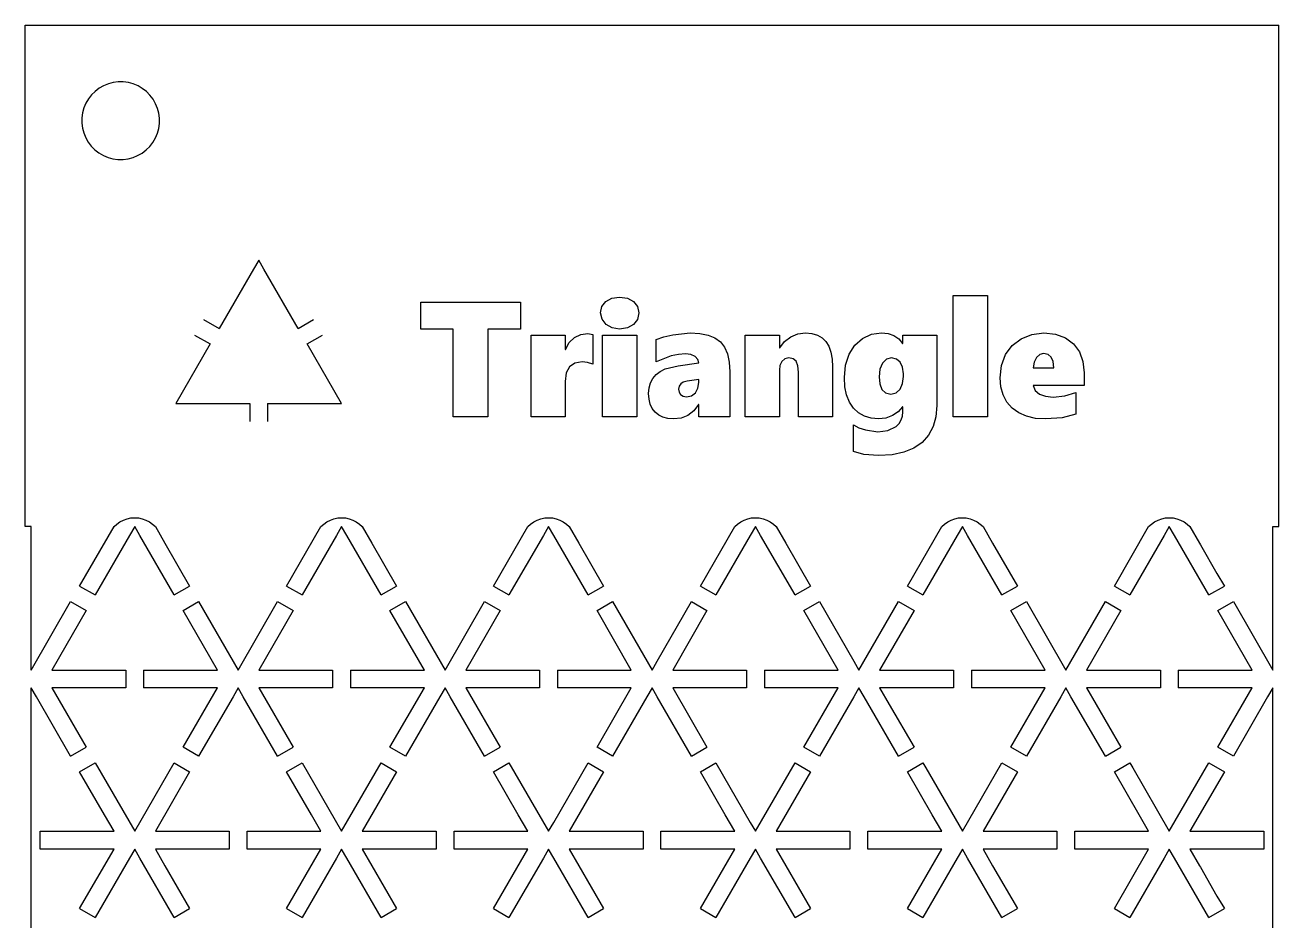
# Model space of a CAD drawing. Extents: x -52 to 52, y -74 to 74.
# Drawn here: x -52.5 to 52.5, y -0.7 to 74.2 of the extents above; entities that cross this region are included whole.
import ezdxf

# ---------------------------------------------------------------- set-up
doc = ezdxf.new("R2010")
doc.units = 0
doc.header["$MEASUREMENT"] = 0
doc.layers.get('0').update_dxf_attribs({"linetype": 'CONTINUOUS'})

msp = doc.modelspace()

# ---------------------------------------------------------------- linework, layer by layer
for p, q in [((-52.47, 74.24), (52.47, 74.24)), ((-52.47, 32.26), (-52.47, 74.24)), ((52.47, 32.26), (52.47, 74.24)), ((-45.5, 69.32), (-45.9, 69.16)), ((-45.09, 69.43), (-45.5, 69.32)), ((-44.67, 69.48), (-45.09, 69.43)), ((-44.25, 69.48), (-44.67, 69.48)), ((-43.83, 69.42), (-44.25, 69.48)), ((-43.42, 69.31), (-43.83, 69.42)), ((-43.02, 69.15), (-43.42, 69.31)), ((-46.91, 68.39), (-47.17, 68.06)), ((-46.61, 68.69), (-46.91, 68.39)), ((-46.27, 68.95), (-46.61, 68.69)), ((-45.9, 69.16), (-46.27, 68.95)), ((-42.66, 68.93), (-43.02, 69.15)), ((-42.32, 68.67), (-42.66, 68.93)), ((-42.02, 68.37), (-42.32, 68.67)), ((-41.76, 68.03), (-42.02, 68.37)), ((-47.55, 67.3), (-47.66, 66.89)), ((-47.38, 67.69), (-47.55, 67.3)), ((-47.17, 68.06), (-47.38, 67.69)), ((-41.55, 67.66), (-41.76, 68.03)), ((-41.39, 67.27), (-41.55, 67.66)), ((-41.28, 66.86), (-41.39, 67.27)), ((-47.66, 66.89), (-47.72, 66.47)), ((-47.72, 66.47), (-47.72, 66.04)), ((-41.23, 66.44), (-41.28, 66.86)), ((-41.23, 66.01), (-41.23, 66.44)), ((-47.72, 66.04), (-47.66, 65.62)), ((-47.66, 65.62), (-47.56, 65.21)), ((-47.56, 65.21), (-47.39, 64.81)), ((-41.56, 64.79), (-41.4, 65.18)), ((-41.4, 65.18), (-41.29, 65.59)), ((-41.29, 65.59), (-41.23, 66.01)), ((-47.39, 64.81), (-47.18, 64.45)), ((-47.18, 64.45), (-46.93, 64.11)), ((-46.93, 64.11), (-46.63, 63.81)), ((-42.34, 63.79), (-42.04, 64.09)), ((-42.04, 64.09), (-41.78, 64.42)), ((-41.78, 64.42), (-41.56, 64.79)), ((-46.63, 63.81), (-46.29, 63.55)), ((-46.29, 63.55), (-45.92, 63.33)), ((-45.92, 63.33), (-45.53, 63.17)), ((-45.53, 63.17), (-45.12, 63.05)), ((-45.12, 63.05), (-44.7, 63)), ((-44.7, 63), (-44.27, 63)), ((-44.27, 63), (-43.85, 63.05)), ((-43.85, 63.05), (-43.44, 63.16)), ((-43.44, 63.16), (-43.05, 63.32)), ((-43.05, 63.32), (-42.68, 63.53)), ((-42.68, 63.53), (-42.34, 63.79)), ((-32.92, 54.57), (-33.36, 53.82)), ((-32.49, 53.82), (-32.92, 54.57)), ((-33.36, 53.82), (-36.23, 48.85)), ((-29.62, 48.85), (-32.49, 53.82)), ((-3.36, 51.38), (-2.71, 51.48)), ((-2.71, 51.48), (-2.06, 51.38)), ((25.22, 41.44), (25.22, 51.6)), ((25.22, 51.6), (28.08, 51.6)), ((28.08, 51.6), (28.08, 41.44)), ((-19.34, 48.79), (-19.34, 51.05)), ((-19.34, 51.05), (-11.02, 51.05)), ((-11.02, 51.05), (-11.02, 48.79)), ((-4.3, 50.15), (-4.19, 50.69)), ((-4.19, 50.69), (-3.86, 51.11)), ((-3.86, 51.11), (-3.36, 51.38)), ((-2.06, 51.38), (-1.55, 51.11)), ((-1.55, 51.11), (-1.22, 50.69)), ((-1.22, 50.69), (-1.11, 50.15)), ((-37.53, 49.6), (-36.23, 48.85)), ((-29.62, 48.85), (-28.32, 49.6)), ((-4.18, 49.62), (-4.3, 50.15)), ((-3.85, 49.19), (-4.18, 49.62)), ((-1.22, 49.61), (-1.55, 49.17)), ((-1.11, 50.15), (-1.22, 49.61)), ((-38.28, 48.3), (-36.98, 47.55)), ((-28.87, 47.55), (-27.57, 48.3)), ((-16.65, 48.79), (-19.34, 48.79)), ((-16.65, 41.44), (-16.65, 48.79)), ((-13.74, 48.79), (-13.74, 41.44)), ((-11.02, 48.79), (-13.74, 48.79)), ((-10.12, 41.44), (-10.12, 48.3)), ((-10.12, 48.3), (-7.27, 48.3)), ((-7.27, 48.3), (-7.27, 47.1)), ((-6.5, 48.08), (-5.97, 48.34)), ((-5.97, 48.34), (-5.37, 48.42)), ((-5.37, 48.42), (-4.96, 48.34)), ((-4.96, 48.34), (-4.96, 45.85)), ((-4.14, 41.44), (-4.14, 48.3)), ((-4.14, 48.3), (-1.28, 48.3)), ((-3.34, 48.9), (-3.85, 49.19)), ((-2.71, 48.8), (-3.34, 48.9)), ((-2.06, 48.89), (-2.71, 48.8)), ((-1.55, 49.17), (-2.06, 48.89)), ((-1.28, 48.3), (-1.28, 41.44)), ((0.99, 48.14), (1.75, 48.32)), ((1.75, 48.32), (3.19, 48.47)), ((3.19, 48.47), (4, 48.42)), ((4, 48.42), (4.7, 48.28)), ((4.7, 48.28), (5.27, 48.05)), ((7.8, 41.44), (7.8, 48.3)), ((7.8, 48.3), (10.66, 48.3)), ((10.66, 48.3), (10.66, 47.23)), ((11.61, 48.15), (12.21, 48.39)), ((12.21, 48.39), (12.86, 48.47)), ((12.86, 48.47), (13.39, 48.43)), ((13.39, 48.43), (13.85, 48.29)), ((13.85, 48.29), (14.23, 48.07)), ((17.62, 48.01), (18.38, 48.36)), ((18.38, 48.36), (19.2, 48.47)), ((19.2, 48.47), (19.76, 48.42)), ((19.76, 48.42), (20.24, 48.25)), ((21, 47.59), (21, 48.3)), ((21, 48.3), (23.85, 48.3)), ((23.85, 48.3), (23.85, 42.39)), ((30.89, 47.99), (31.8, 48.35)), ((31.8, 48.35), (32.79, 48.47)), ((32.79, 48.47), (33.78, 48.37)), ((33.78, 48.37), (34.62, 48.05)), ((-36.98, 47.55), (-39.85, 42.57)), ((-25.99, 42.57), (-28.87, 47.55)), ((-7.24, 47.1), (-6.92, 47.67)), ((-6.92, 47.67), (-6.5, 48.08)), ((0.36, 47.92), (0.99, 48.14)), ((0.36, 46.06), (0.36, 47.92)), ((5.27, 48.05), (5.73, 47.72)), ((5.73, 47.72), (6.07, 47.29)), ((6.07, 47.29), (6.32, 46.72)), ((10.66, 47.23), (10.69, 47.23)), ((10.69, 47.23), (11.09, 47.75)), ((11.09, 47.75), (11.61, 48.15)), ((14.23, 48.07), (14.55, 47.76)), ((14.55, 47.76), (14.8, 47.36)), ((14.8, 47.36), (14.97, 46.87)), ((16.5, 46.7), (16.98, 47.45)), ((16.98, 47.45), (17.62, 48.01)), ((20.24, 48.25), (20.65, 47.98)), ((20.65, 47.98), (20.98, 47.59)), ((20.98, 47.59), (21, 47.59)), ((29.59, 46.67), (30.14, 47.42)), ((30.14, 47.42), (30.89, 47.99)), ((34.62, 48.05), (35.28, 47.56)), ((35.28, 47.56), (35.77, 46.89)), ((-7.27, 47.1), (-7.24, 47.1)), ((1.61, 46.56), (0.36, 46.06)), ((2.21, 46.68), (1.61, 46.56)), ((2.79, 46.72), (2.21, 46.68)), ((3.25, 46.67), (2.79, 46.72)), ((3.6, 46.51), (3.25, 46.67)), ((3.83, 46.26), (3.6, 46.51)), ((3.91, 45.96), (3.83, 46.26)), ((6.32, 46.72), (6.47, 46.04)), ((11.12, 46.31), (10.87, 46.09)), ((11.44, 46.38), (11.12, 46.31)), ((11.81, 46.31), (11.44, 46.38)), ((12.07, 46.1), (11.81, 46.31)), ((14.97, 46.87), (15.08, 46.29)), ((15.08, 46.29), (15.11, 45.63)), ((16.2, 45.78), (16.5, 46.7)), ((19.62, 46.27), (19.29, 45.95)), ((20.06, 46.38), (19.62, 46.27)), ((20.46, 46.29), (20.06, 46.38)), ((20.78, 46.02), (20.46, 46.29)), ((29.26, 45.76), (29.59, 46.67)), ((32.18, 46.41), (31.99, 46.04)), ((32.45, 46.66), (32.18, 46.41)), ((32.78, 46.74), (32.45, 46.66)), ((33.15, 46.67), (32.78, 46.74)), ((33.42, 46.44), (33.15, 46.67)), ((33.58, 46.07), (33.42, 46.44)), ((35.77, 46.89), (36.06, 46.07)), ((-7.18, 45.13), (-7.27, 44.41)), ((-6.91, 45.64), (-7.18, 45.13)), ((-6.47, 45.95), (-6.91, 45.64)), ((-5.85, 46.05), (-6.47, 45.95)), ((-5.4, 45.99), (-5.85, 46.05)), ((-4.96, 45.85), (-5.4, 45.99)), ((0.34, 44.99), (0.69, 45.25)), ((0.69, 45.25), (1.11, 45.47)), ((1.11, 45.47), (2.2, 45.73)), ((2.2, 45.73), (3.91, 45.96)), ((6.47, 46.04), (6.52, 45.22)), ((6.52, 45.22), (6.52, 41.44)), ((10.71, 45.76), (10.66, 45.35)), ((10.66, 45.35), (10.66, 41.44)), ((10.87, 46.09), (10.71, 45.76)), ((12.21, 45.73), (12.07, 46.1)), ((12.26, 45.18), (12.21, 45.73)), ((12.26, 41.44), (12.26, 45.18)), ((15.11, 45.63), (15.11, 41.44)), ((16.1, 44.73), (16.2, 45.78)), ((19.07, 45.45), (19, 44.8)), ((19.29, 45.95), (19.07, 45.45)), ((20.98, 45.61), (20.78, 46.02)), ((21.05, 45.06), (20.98, 45.61)), ((29.15, 44.71), (29.26, 45.76)), ((31.99, 46.04), (31.9, 45.55)), ((31.9, 45.55), (33.63, 45.55)), ((33.63, 45.55), (33.58, 46.07)), ((36.06, 46.07), (36.16, 45.13)), ((36.16, 45.13), (36.16, 44.06)), ((-7.27, 44.41), (-7.27, 41.44)), ((-0.25, 43.87), (-0.13, 44.29)), ((-0.13, 44.29), (0.06, 44.67)), ((0.06, 44.67), (0.34, 44.99)), ((2.4, 44.22), (2.26, 44.02)), ((2.62, 44.36), (2.4, 44.22)), ((2.94, 44.45), (2.62, 44.36)), ((3.91, 44.58), (2.94, 44.45)), ((3.84, 43.84), (3.91, 44.32)), ((3.91, 44.32), (3.91, 44.58)), ((16.15, 43.97), (16.1, 44.73)), ((19, 44.8), (19.06, 44.21)), ((19.06, 44.21), (19.24, 43.75)), ((20.77, 43.76), (20.98, 44.23)), ((20.98, 44.23), (21.05, 44.83)), ((21.05, 44.83), (21.05, 45.06)), ((29.21, 43.95), (29.15, 44.71)), ((-0.29, 43.39), (-0.25, 43.87)), ((-0.25, 42.93), (-0.29, 43.39)), ((2.26, 44.02), (2.22, 43.77)), ((2.22, 43.77), (2.26, 43.51)), ((2.26, 43.51), (2.39, 43.31)), ((2.39, 43.31), (2.61, 43.17)), ((2.61, 43.17), (2.9, 43.13)), ((2.9, 43.13), (3.31, 43.21)), ((3.31, 43.21), (3.63, 43.46)), ((3.63, 43.46), (3.84, 43.84)), ((16.29, 43.29), (16.15, 43.97)), ((16.53, 42.69), (16.29, 43.29)), ((19.24, 43.75), (19.55, 43.46)), ((19.55, 43.46), (20, 43.36)), ((20, 43.36), (20.44, 43.46)), ((20.44, 43.46), (20.77, 43.76)), ((29.4, 43.28), (29.21, 43.95)), ((29.71, 42.69), (29.4, 43.28)), ((31.91, 44.06), (32.08, 43.66)), ((36.16, 44.06), (31.91, 44.06)), ((32.08, 43.66), (32.42, 43.36)), ((32.42, 43.36), (32.93, 43.17)), ((32.93, 43.17), (33.58, 43.11)), ((33.58, 43.11), (34.55, 43.21)), ((34.55, 43.21), (35.47, 43.49)), ((35.47, 43.49), (35.47, 41.68)), ((-39.85, 42.57), (-33.67, 42.57)), ((-33.67, 42.57), (-33.67, 41.07)), ((-32.17, 42.57), (-32.17, 41.07)), ((-32.17, 42.57), (-25.99, 42.57)), ((-0.15, 42.52), (-0.25, 42.93)), ((0.02, 42.16), (-0.15, 42.52)), ((0.26, 41.84), (0.02, 42.16)), ((3.88, 42.48), (3.49, 41.95)), ((3.91, 42.48), (3.88, 42.48)), ((3.91, 41.44), (3.91, 42.48)), ((16.87, 42.19), (16.53, 42.69)), ((17.29, 41.79), (16.87, 42.19)), ((20.98, 42.3), (20.61, 41.88)), ((21, 42.3), (20.98, 42.3)), ((21, 41.88), (21, 42.3)), ((23.85, 42.39), (23.77, 41.46)), ((30.15, 42.19), (29.71, 42.69)), ((30.7, 41.78), (30.15, 42.19)), ((-13.74, 41.44), (-16.65, 41.44)), ((-7.27, 41.44), (-10.12, 41.44)), ((-1.28, 41.44), (-4.14, 41.44)), ((0.57, 41.59), (0.26, 41.84)), ((0.92, 41.41), (0.57, 41.59)), ((1.33, 41.3), (0.92, 41.41)), ((1.79, 41.27), (1.33, 41.3)), ((2.45, 41.34), (1.79, 41.27)), ((3.01, 41.57), (2.45, 41.34)), ((3.49, 41.95), (3.01, 41.57)), ((6.52, 41.44), (3.91, 41.44)), ((10.66, 41.44), (7.8, 41.44)), ((15.11, 41.44), (12.26, 41.44)), ((17.78, 41.5), (17.29, 41.79)), ((18.34, 41.33), (17.78, 41.5)), ((18.97, 41.27), (18.34, 41.33)), ((19.57, 41.34), (18.97, 41.27)), ((20.13, 41.55), (19.57, 41.34)), ((20.61, 41.88), (20.13, 41.55)), ((20.68, 40.9), (20.86, 41.19)), ((20.86, 41.19), (20.97, 41.51)), ((20.97, 41.51), (21, 41.88)), ((23.77, 41.46), (23.54, 40.63)), ((28.08, 41.44), (25.22, 41.44)), ((31.35, 41.5), (30.7, 41.78)), ((32.1, 41.32), (31.35, 41.5)), ((32.95, 41.27), (32.1, 41.32)), ((34.32, 41.37), (32.95, 41.27)), ((35.47, 41.68), (34.32, 41.37)), ((16.86, 38.54), (16.86, 40.78)), ((16.86, 40.78), (17.32, 40.54)), ((17.32, 40.54), (17.86, 40.35)), ((17.86, 40.35), (18.89, 40.19)), ((18.89, 40.19), (19.75, 40.3)), ((19.75, 40.3), (20.43, 40.65)), ((20.43, 40.65), (20.68, 40.9)), ((23.15, 39.92), (22.6, 39.31)), ((23.54, 40.63), (23.15, 39.92)), ((22.6, 39.31), (21.91, 38.83)), ((17.72, 38.31), (16.86, 38.54)), ((18.97, 38.21), (17.72, 38.31)), ((20.09, 38.28), (18.97, 38.21)), ((21.07, 38.48), (20.09, 38.28)), ((21.91, 38.83), (21.07, 38.48)), ((-44.8, 32.48), (-44.53, 32.67)), ((-44.53, 32.67), (-44.24, 32.81)), ((-44.24, 32.81), (-43.94, 32.92)), ((-43.94, 32.92), (-43.62, 32.99)), ((-43.62, 32.99), (-43.3, 33.01)), ((-43.3, 33.01), (-42.98, 32.99)), ((-42.98, 32.99), (-42.66, 32.92)), ((-42.66, 32.92), (-42.36, 32.81)), ((-42.36, 32.81), (-42.07, 32.67)), ((-42.07, 32.67), (-41.81, 32.48)), ((-27.48, 32.48), (-27.21, 32.67)), ((-27.21, 32.67), (-26.92, 32.81)), ((-26.92, 32.81), (-26.62, 32.92)), ((-26.62, 32.92), (-26.3, 32.99)), ((-26.3, 32.99), (-25.98, 33.01)), ((-25.98, 33.01), (-25.66, 32.99)), ((-25.66, 32.99), (-25.34, 32.92)), ((-25.34, 32.92), (-25.04, 32.81)), ((-25.04, 32.81), (-24.75, 32.67)), ((-24.75, 32.67), (-24.49, 32.48)), ((-10.16, 32.48), (-9.89, 32.67)), ((-9.89, 32.67), (-9.6, 32.81)), ((-9.6, 32.81), (-9.3, 32.92)), ((-9.3, 32.92), (-8.98, 32.99)), ((-8.98, 32.99), (-8.66, 33.01)), ((-8.66, 33.01), (-8.34, 32.99)), ((-8.34, 32.99), (-8.02, 32.92)), ((-8.02, 32.92), (-7.72, 32.81)), ((-7.72, 32.81), (-7.43, 32.67)), ((-7.43, 32.67), (-7.16, 32.48)), ((7.16, 32.48), (7.43, 32.67)), ((7.43, 32.67), (7.72, 32.81)), ((7.72, 32.81), (8.02, 32.92)), ((8.02, 32.92), (8.34, 32.99)), ((8.34, 32.99), (8.66, 33.01)), ((8.66, 33.01), (8.98, 32.99)), ((8.98, 32.99), (9.3, 32.92)), ((9.3, 32.92), (9.6, 32.81)), ((9.6, 32.81), (9.89, 32.67)), ((9.89, 32.67), (10.16, 32.48)), ((24.49, 32.48), (24.75, 32.67)), ((24.75, 32.67), (25.04, 32.81)), ((25.04, 32.81), (25.34, 32.92)), ((25.34, 32.92), (25.66, 32.99)), ((25.66, 32.99), (25.98, 33.01)), ((25.98, 33.01), (26.3, 32.99)), ((26.3, 32.99), (26.62, 32.92)), ((26.62, 32.92), (26.92, 32.81)), ((26.92, 32.81), (27.21, 32.67)), ((27.21, 32.67), (27.48, 32.48)), ((41.81, 32.48), (42.07, 32.67)), ((42.07, 32.67), (42.36, 32.81)), ((42.36, 32.81), (42.66, 32.92)), ((42.66, 32.92), (42.98, 32.99)), ((42.98, 32.99), (43.3, 33.01)), ((43.3, 33.01), (43.62, 32.99)), ((43.62, 32.99), (43.94, 32.92)), ((43.94, 32.92), (44.24, 32.81)), ((44.24, 32.81), (44.53, 32.67)), ((44.53, 32.67), (44.8, 32.48)), ((-51.96, 32.26), (-52.47, 32.26)), ((-51.96, 20.26), (-51.96, 32.26)), ((-47.91, 27.29), (-45.03, 32.26)), ((-43.73, 31.51), (-46.61, 26.54)), ((-45.03, 32.26), (-44.8, 32.48)), ((-43.3, 32.26), (-43.73, 31.51)), ((-42.87, 31.51), (-43.3, 32.26)), ((-40, 26.54), (-42.87, 31.51)), ((-41.81, 32.48), (-41.57, 32.26)), ((-41.57, 32.26), (-40.77, 30.88)), ((-30.59, 27.29), (-27.71, 32.26)), ((-26.41, 31.51), (-29.29, 26.54)), ((-27.71, 32.26), (-27.48, 32.48)), ((-25.98, 32.26), (-26.41, 31.51)), ((-25.55, 31.51), (-25.98, 32.26)), ((-22.68, 26.54), (-25.55, 31.51)), ((-24.49, 32.48), (-24.25, 32.26)), ((-24.25, 32.26), (-23.45, 30.88)), ((-13.26, 27.29), (-10.39, 32.26)), ((-9.09, 31.51), (-11.97, 26.54)), ((-10.39, 32.26), (-10.16, 32.48)), ((-8.66, 32.26), (-9.09, 31.51)), ((-8.23, 31.51), (-8.66, 32.26)), ((-5.35, 26.54), (-8.23, 31.51)), ((-7.16, 32.48), (-6.93, 32.26)), ((-6.93, 32.26), (-6.13, 30.88)), ((4.06, 27.29), (6.93, 32.26)), ((8.23, 31.51), (5.35, 26.54)), ((6.93, 32.26), (7.16, 32.48)), ((8.66, 32.26), (8.23, 31.51)), ((9.09, 31.51), (8.66, 32.26)), ((11.97, 26.54), (9.09, 31.51)), ((10.16, 32.48), (10.39, 32.26)), ((10.39, 32.26), (11.19, 30.88)), ((21.38, 27.29), (24.25, 32.26)), ((25.55, 31.51), (22.68, 26.54)), ((24.25, 32.26), (24.49, 32.48)), ((25.98, 32.26), (25.55, 31.51)), ((26.41, 31.51), (25.98, 32.26)), ((29.29, 26.54), (26.41, 31.51)), ((27.48, 32.48), (27.71, 32.26)), ((27.71, 32.26), (28.51, 30.88)), ((38.7, 27.29), (41.57, 32.26)), ((42.87, 31.51), (40, 26.54)), ((41.57, 32.26), (41.81, 32.48)), ((43.3, 32.26), (42.87, 31.51)), ((43.73, 31.51), (43.3, 32.26)), ((46.61, 26.54), (43.73, 31.51)), ((44.8, 32.48), (45.03, 32.26)), ((45.03, 32.26), (45.83, 30.88)), ((51.96, 20.26), (51.96, 32.26)), ((51.96, 32.26), (52.47, 32.26)), ((-40.77, 30.88), (-38.7, 27.29)), ((-23.45, 30.88), (-21.38, 27.29)), ((-6.13, 30.88), (-4.06, 27.29)), ((11.19, 30.88), (13.26, 27.29)), ((28.51, 30.88), (30.59, 27.29)), ((45.83, 30.88), (45.91, 30.75)), ((45.91, 30.75), (47.29, 28.34)), ((47.29, 28.34), (47.91, 27.29)), ((-47.91, 27.29), (-46.61, 26.54)), ((-40, 26.54), (-38.7, 27.29)), ((-30.59, 27.29), (-29.29, 26.54)), ((-22.68, 26.54), (-21.38, 27.29)), ((-13.26, 27.29), (-11.97, 26.54)), ((-5.35, 26.54), (-4.06, 27.29)), ((4.06, 27.29), (5.35, 26.54)), ((11.97, 26.54), (13.26, 27.29)), ((21.38, 27.29), (22.68, 26.54)), ((29.29, 26.54), (30.59, 27.29)), ((38.7, 27.29), (40, 26.54)), ((46.61, 26.54), (47.91, 27.29)), ((-51.96, 20.26), (-48.66, 25.99)), ((-47.36, 25.24), (-50.23, 20.26)), ((-48.66, 25.99), (-47.36, 25.24)), ((-39.25, 25.24), (-37.95, 25.99)), ((-36.37, 20.26), (-39.25, 25.24)), ((-37.95, 25.99), (-34.64, 20.26)), ((-34.64, 20.26), (-31.34, 25.99)), ((-30.04, 25.24), (-32.91, 20.26)), ((-31.34, 25.99), (-30.04, 25.24)), ((-21.93, 25.24), (-20.63, 25.99)), ((-19.05, 20.26), (-21.93, 25.24)), ((-20.63, 25.99), (-17.32, 20.26)), ((-17.32, 20.26), (-14.01, 25.99)), ((-12.72, 25.24), (-15.59, 20.26)), ((-14.01, 25.99), (-12.72, 25.24)), ((-4.6, 25.24), (-3.31, 25.99)), ((-1.73, 20.26), (-4.6, 25.24)), ((-3.31, 25.99), (0, 20.26)), ((0.43, 21.01), (3.31, 25.99)), ((4.6, 25.24), (1.73, 20.26)), ((3.31, 25.99), (4.6, 25.24)), ((12.72, 25.24), (14.01, 25.99)), ((15.59, 20.26), (12.72, 25.24)), ((14.01, 25.99), (16.89, 21.01)), ((17.32, 20.26), (20.63, 25.99)), ((21.93, 25.24), (19.05, 20.26)), ((20.63, 25.99), (21.93, 25.24)), ((30.04, 25.24), (31.34, 25.99)), ((32.91, 20.26), (30.04, 25.24)), ((31.34, 25.99), (34.64, 20.26)), ((34.64, 20.26), (37.95, 25.99)), ((39.25, 25.24), (36.37, 20.26)), ((37.95, 25.99), (39.25, 25.24)), ((47.36, 25.24), (48.66, 25.99)), ((50.23, 20.26), (47.36, 25.24)), ((48.66, 25.99), (51.96, 20.26)), ((0, 20.26), (0.43, 21.01)), ((16.89, 21.01), (17.32, 20.26)), ((-50.23, 20.26), (-44.05, 20.26)), ((-44.05, 20.26), (-44.05, 18.76)), ((-42.55, 20.26), (-42.55, 18.76)), ((-42.55, 20.26), (-36.37, 20.26)), ((-32.91, 20.26), (-26.73, 20.26)), ((-26.73, 20.26), (-26.73, 18.76)), ((-25.23, 20.26), (-19.05, 20.26)), ((-25.23, 20.26), (-25.23, 18.76)), ((-15.59, 20.26), (-9.41, 20.26)), ((-9.41, 20.26), (-9.41, 18.76)), ((-7.91, 20.26), (-7.91, 18.76)), ((-7.91, 20.26), (-1.73, 20.26)), ((1.73, 20.26), (7.91, 20.26)), ((7.91, 20.26), (7.91, 18.76)), ((9.41, 20.26), (15.59, 20.26)), ((9.41, 20.26), (9.41, 18.76)), ((19.05, 20.26), (25.23, 20.26)), ((25.23, 20.26), (25.23, 18.76)), ((26.73, 20.26), (26.73, 18.76)), ((26.73, 20.26), (32.91, 20.26)), ((36.37, 20.26), (42.55, 20.26)), ((42.55, 20.26), (42.55, 18.76)), ((44.05, 20.26), (44.05, 18.76)), ((44.05, 20.26), (50.23, 20.26)), ((-51.53, 18.01), (-51.96, 18.76)), ((-51.96, -6.74), (-51.96, 18.76)), ((-48.66, 13.04), (-51.53, 18.01)), ((-50.23, 18.76), (-47.36, 13.79)), ((-44.05, 18.76), (-50.23, 18.76)), ((-36.37, 18.76), (-42.55, 18.76)), ((-39.25, 13.79), (-36.37, 18.76)), ((-35.07, 18.01), (-37.95, 13.04)), ((-34.64, 18.76), (-35.07, 18.01)), ((-34.21, 18.01), (-34.64, 18.76)), ((-31.34, 13.04), (-34.21, 18.01)), ((-32.91, 18.76), (-30.04, 13.79)), ((-26.73, 18.76), (-32.91, 18.76)), ((-19.05, 18.76), (-25.23, 18.76)), ((-21.93, 13.79), (-19.05, 18.76)), ((-17.75, 18.01), (-20.63, 13.04)), ((-17.32, 18.76), (-17.75, 18.01)), ((-16.89, 18.01), (-17.32, 18.76)), ((-14.01, 13.04), (-16.89, 18.01)), ((-9.41, 18.76), (-15.59, 18.76)), ((-15.59, 18.76), (-12.72, 13.79)), ((-1.73, 18.76), (-7.91, 18.76)), ((-4.6, 13.79), (-1.73, 18.76)), ((-0.43, 18.01), (-3.31, 13.04)), ((0, 18.76), (-0.43, 18.01)), ((0.43, 18.01), (0, 18.76)), ((3.31, 13.04), (0.43, 18.01)), ((1.73, 18.76), (4.6, 13.79)), ((7.91, 18.76), (1.73, 18.76)), ((15.59, 18.76), (9.41, 18.76)), ((12.72, 13.79), (15.59, 18.76)), ((16.89, 18.01), (14.01, 13.04)), ((17.32, 18.76), (16.89, 18.01)), ((17.75, 18.01), (17.32, 18.76)), ((20.63, 13.04), (17.75, 18.01)), ((19.05, 18.76), (19.85, 17.38)), ((25.23, 18.76), (19.05, 18.76)), ((32.91, 18.76), (26.73, 18.76)), ((30.04, 13.79), (32.91, 18.76)), ((34.21, 18.01), (31.34, 13.04)), ((34.64, 18.76), (34.21, 18.01)), ((35.07, 18.01), (34.64, 18.76)), ((37.95, 13.04), (35.07, 18.01)), ((36.37, 18.76), (37.17, 17.38)), ((42.55, 18.76), (36.37, 18.76)), ((50.23, 18.76), (44.05, 18.76)), ((47.36, 13.79), (50.23, 18.76)), ((51.53, 18.01), (48.66, 13.04)), ((51.96, 18.76), (51.53, 18.01)), ((51.96, -6.74), (51.96, 18.76)), ((19.85, 17.38), (21.93, 13.79)), ((37.17, 17.38), (39.25, 13.79)), ((-48.66, 13.04), (-47.36, 13.79)), ((-37.95, 13.04), (-39.25, 13.79)), ((-31.34, 13.04), (-30.04, 13.79)), ((-20.63, 13.04), (-21.93, 13.79)), ((-14.01, 13.04), (-12.72, 13.79)), ((-3.31, 13.04), (-4.6, 13.79)), ((3.31, 13.04), (4.6, 13.79)), ((14.01, 13.04), (12.72, 13.79)), ((20.63, 13.04), (21.93, 13.79)), ((31.34, 13.04), (30.04, 13.79)), ((37.95, 13.04), (39.25, 13.79)), ((48.66, 13.04), (47.36, 13.79)), ((-47.91, 11.74), (-46.61, 12.49)), ((-45.83, 8.14), (-47.91, 11.74)), ((-46.61, 12.49), (-43.3, 6.76)), ((-43.3, 6.76), (-40, 12.49)), ((-38.7, 11.74), (-41.57, 6.76)), ((-40, 12.49), (-38.7, 11.74)), ((-30.59, 11.74), (-29.29, 12.49)), ((-28.51, 8.14), (-30.59, 11.74)), ((-29.29, 12.49), (-25.98, 6.76)), ((-25.98, 6.76), (-22.68, 12.49)), ((-21.38, 11.74), (-24.25, 6.76)), ((-22.68, 12.49), (-21.38, 11.74)), ((-13.26, 11.74), (-11.97, 12.49)), ((-11.19, 8.14), (-13.26, 11.74)), ((-11.97, 12.49), (-8.66, 6.76)), ((-8.23, 7.51), (-5.35, 12.49)), ((-4.06, 11.74), (-6.93, 6.76)), ((-5.35, 12.49), (-4.06, 11.74)), ((4.06, 11.74), (5.35, 12.49)), ((6.13, 8.14), (4.06, 11.74)), ((5.35, 12.49), (8.23, 7.51)), ((8.66, 6.76), (11.97, 12.49)), ((13.26, 11.74), (10.39, 6.76)), ((11.97, 12.49), (13.26, 11.74)), ((21.38, 11.74), (22.68, 12.49)), ((23.45, 8.14), (21.38, 11.74)), ((22.68, 12.49), (22.92, 12.07)), ((22.92, 12.07), (25.98, 6.76)), ((25.98, 6.76), (29.29, 12.49)), ((30.59, 11.74), (27.71, 6.76)), ((29.29, 12.49), (30.59, 11.74)), ((38.7, 11.74), (40, 12.49)), ((40.77, 8.14), (38.7, 11.74)), ((40, 12.49), (40.24, 12.07)), ((40.24, 12.07), (43.3, 6.76)), ((43.3, 6.76), (46.61, 12.49)), ((47.91, 11.74), (45.03, 6.76)), ((46.61, 12.49), (47.91, 11.74)), ((-45.03, 6.76), (-45.83, 8.14)), ((-27.71, 6.76), (-28.51, 8.14)), ((-10.39, 6.76), (-11.19, 8.14)), ((-8.66, 6.76), (-8.23, 7.51)), ((6.93, 6.76), (6.13, 8.14)), ((8.23, 7.51), (8.66, 6.76)), ((24.25, 6.76), (23.45, 8.14)), ((41.57, 6.76), (40.77, 8.14)), ((-51.21, 5.26), (-51.21, 6.76)), ((-51.21, 6.76), (-45.03, 6.76)), ((-41.57, 6.76), (-35.39, 6.76)), ((-35.39, 6.76), (-35.39, 5.26)), ((-33.89, 6.76), (-27.71, 6.76)), ((-33.89, 5.26), (-33.89, 6.76)), ((-24.25, 6.76), (-18.07, 6.76)), ((-18.07, 6.76), (-18.07, 5.26)), ((-16.57, 6.76), (-10.39, 6.76)), ((-16.57, 5.26), (-16.57, 6.76)), ((-6.93, 6.76), (-0.75, 6.76)), ((-0.75, 6.76), (-0.75, 5.26)), ((0.75, 5.26), (0.75, 6.76)), ((0.75, 6.76), (6.93, 6.76)), ((10.39, 6.76), (16.57, 6.76)), ((16.57, 6.76), (16.57, 5.26)), ((18.07, 5.26), (18.07, 6.76)), ((18.07, 6.76), (24.25, 6.76)), ((27.71, 6.76), (33.89, 6.76)), ((33.89, 6.76), (33.89, 5.26)), ((35.39, 5.26), (35.39, 6.76)), ((35.39, 6.76), (41.57, 6.76)), ((45.03, 6.76), (51.21, 6.76)), ((51.21, 6.76), (51.21, 5.26)), ((-45.03, 5.26), (-51.21, 5.26)), ((-47.91, 0.29), (-45.03, 5.26)), ((-43.3, 5.26), (-43.73, 4.51)), ((-42.87, 4.51), (-43.3, 5.26)), ((-41.57, 5.26), (-40.77, 3.88)), ((-35.39, 5.26), (-41.57, 5.26)), ((-27.71, 5.26), (-33.89, 5.26)), ((-30.59, 0.29), (-27.71, 5.26)), ((-25.98, 5.26), (-26.41, 4.51)), ((-25.55, 4.51), (-25.98, 5.26)), ((-24.25, 5.26), (-23.45, 3.88)), ((-18.07, 5.26), (-24.25, 5.26)), ((-10.39, 5.26), (-16.57, 5.26)), ((-13.26, 0.29), (-10.39, 5.26)), ((-8.66, 5.26), (-9.09, 4.51)), ((-8.23, 4.51), (-8.66, 5.26)), ((-6.93, 5.26), (-6.13, 3.88)), ((-0.75, 5.26), (-6.93, 5.26)), ((6.93, 5.26), (0.75, 5.26)), ((4.06, 0.29), (6.93, 5.26)), ((8.66, 5.26), (8.23, 4.51)), ((9.09, 4.51), (8.66, 5.26)), ((10.39, 5.26), (11.19, 3.88)), ((16.57, 5.26), (10.39, 5.26)), ((24.25, 5.26), (18.07, 5.26)), ((21.38, 0.29), (24.25, 5.26)), ((25.98, 5.26), (25.55, 4.51)), ((26.41, 4.51), (25.98, 5.26)), ((27.71, 5.26), (28.51, 3.88)), ((33.89, 5.26), (27.71, 5.26)), ((41.57, 5.26), (35.39, 5.26)), ((38.7, 0.29), (41.57, 5.26)), ((43.3, 5.26), (42.87, 4.51)), ((43.73, 4.51), (43.3, 5.26)), ((45.03, 5.26), (45.83, 3.88)), ((47.29, 5.26), (45.03, 5.26)), ((51.21, 5.26), (47.29, 5.26)), ((-43.73, 4.51), (-46.61, -0.46)), ((-40, -0.46), (-42.87, 4.51)), ((-26.41, 4.51), (-29.29, -0.46)), ((-22.68, -0.46), (-25.55, 4.51)), ((-9.09, 4.51), (-11.97, -0.46)), ((-5.35, -0.46), (-8.23, 4.51)), ((8.23, 4.51), (5.35, -0.46)), ((11.97, -0.46), (9.09, 4.51)), ((25.55, 4.51), (22.68, -0.46)), ((29.29, -0.46), (26.41, 4.51)), ((42.87, 4.51), (40, -0.46)), ((46.61, -0.46), (43.73, 4.51)), ((-40.77, 3.88), (-38.7, 0.29)), ((-23.45, 3.88), (-21.38, 0.29)), ((-6.13, 3.88), (-4.06, 0.29)), ((11.19, 3.88), (13.26, 0.29)), ((28.51, 3.88), (30.59, 0.29)), ((45.83, 3.88), (45.91, 3.75)), ((45.91, 3.75), (47.29, 1.34)), ((47.29, 1.34), (47.91, 0.29)), ((-47.91, 0.29), (-46.61, -0.46)), ((-40, -0.46), (-38.7, 0.29)), ((-30.59, 0.29), (-29.29, -0.46)), ((-22.68, -0.46), (-21.38, 0.29)), ((-13.26, 0.29), (-11.97, -0.46)), ((-5.35, -0.46), (-4.06, 0.29)), ((4.06, 0.29), (5.35, -0.46)), ((11.97, -0.46), (13.26, 0.29)), ((21.38, 0.29), (22.68, -0.46)), ((29.29, -0.46), (30.59, 0.29)), ((38.7, 0.29), (40, -0.46)), ((46.61, -0.46), (47.91, 0.29))]:
    msp.add_line(p, q)

doc.saveas('drawing.dxf')
